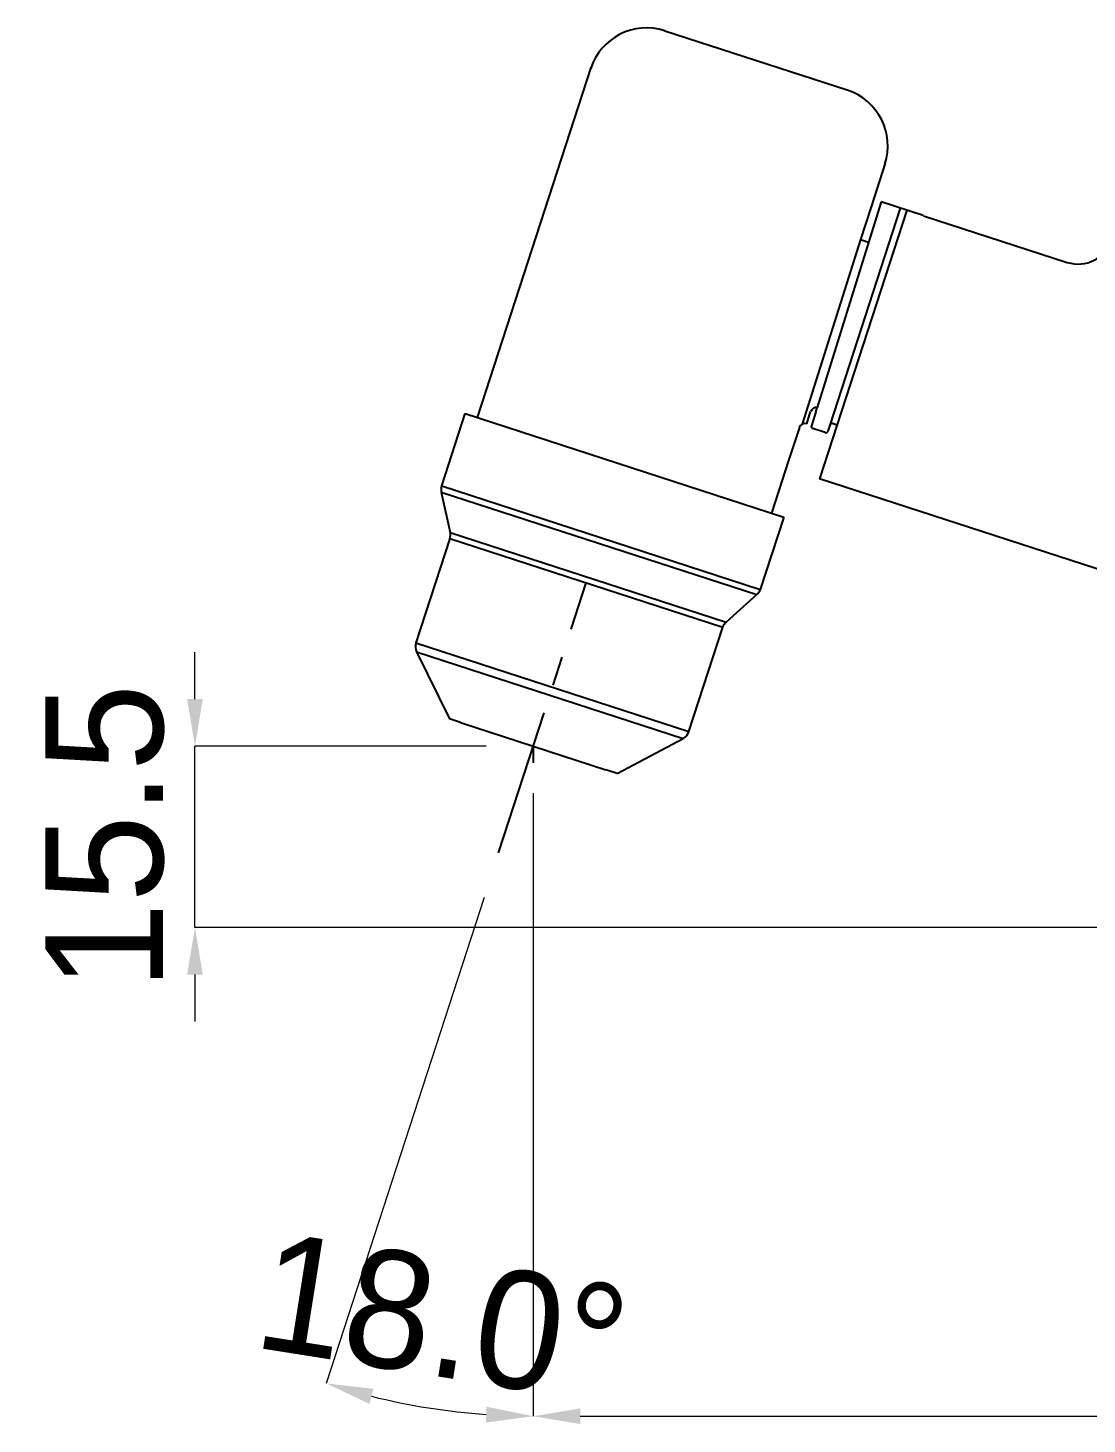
# Model space of a CAD drawing. Extents: x 0 to 790, y 0 to 579.
# Drawn here: x 280.3 to 370.3, y 240.4 to 359.1 of the extents above; entities that cross this region are included whole.
import ezdxf

# ---------------------------------------------------------------- set-up
doc = ezdxf.new("R2010")
doc.units = 0
doc.header["$LTSCALE"] = 10
doc.header["$MEASUREMENT"] = 0
doc.header["$PDMODE"] = 3
doc.header["$PDSIZE"] = -10
doc.linetypes.add('CENTER', pattern=[2, 1.25, -0.25, 0.25, -0.25])
doc.layers.get('0').update_dxf_attribs({"linetype": 'CONTINUOUS'})
doc.layers.get('DEFPOINTS').update_dxf_attribs({"linetype": 'CONTINUOUS'})
doc.layers.add('1', color=7, linetype='CONTINUOUS')
doc.styles.add('Daelim Dimension', font='')
doc.styles.get('Daelim Dimension').set_extended_font_data('나눔고딕')
doc.dimstyles.new('DEFAULT', dxfattribs={"dimscale": 2, "dimtxt": 2, "dimasz": 2, "dimexe": 0, "dimexo": 2, "dimgap": 1, "dimtad": 1, "dimdec": 0, "dimzin": 9, "dimdsep": 46, "dimtxsty": 'Daelim Dimension', "dimcen": 0.5, "dimclrd": 5, "dimclre": 5, "dimclrt": 256, "dimadec": 1, "dimazin": 0, "dimtfac": 1, "dimtdec": 0, "dimtix": 1, "dimtmove": 0, "dimatfit": 3, "dimfxl": 1, "dimtolj": 1, "dimtzin": 1, "dimlwd": 9, "dimlwe": 9, "dimarcsym": 0})

# ---------------------------------------------------------------- blocks, each defined once
blk = doc.blocks.new('*D2')
at = {"color": 5, "lineweight": 9, "ltscale": 0.5, "transparency": 16777216}
for p, q in [((323.24, 294.06), (323.24, 241.09)), ((490.51, 277.64), (490.51, 241.09)), ((327.24, 241.09), (486.51, 241.09))]:
    blk.add_line(p, q, dxfattribs=at)
at = {"color": 5, "ltscale": 0.5, "transparency": 16777216}
for points in [[(327.24, 241.76), (327.24, 240.42), (323.24, 241.09)], [(486.51, 241.76), (486.51, 240.42), (490.51, 241.09)]]:
    blk.add_solid(points, dxfattribs=at)
at = {"layer": 'DEFPOINTS', "color": 0, "ltscale": 0.5, "transparency": 16777216}
for p in [(323.24, 298.06), (490.51, 281.64), (490.51, 241.09)]:
    blk.add_point(p, dxfattribs=at)
at = {"color": 7, "ltscale": 0.5, "transparency": 16777216, "insert": (406.88, 248.53), "char_height": 10, "attachment_point": 5, "style": 'Daelim Dimension'}
blk.add_mtext('\\A1;84~167', dxfattribs=at)
blk = doc.blocks.new('*D3')
at = {"color": 5, "lineweight": 9, "ltscale": 0.5, "transparency": 16777216}
for p, q in [((294.47, 302.06), (294.47, 306.06)), ((319.24, 298.06), (294.47, 298.06)), ((294.47, 282.64), (294.47, 298.06)), ((461.92, 282.64), (294.47, 282.64)), ((294.47, 278.64), (294.47, 274.64))]:
    blk.add_line(p, q, dxfattribs=at)
at = {"color": 5, "ltscale": 0.5, "transparency": 16777216}
for points in [[(293.8, 302.06), (295.13, 302.06), (294.47, 298.06)], [(293.8, 278.64), (295.13, 278.64), (294.47, 282.64)]]:
    blk.add_solid(points, dxfattribs=at)
at = {"layer": 'DEFPOINTS', "color": 0, "ltscale": 0.5, "transparency": 16777216}
for p in [(294.47, 298.06), (323.24, 298.06), (465.92, 282.64)]:
    blk.add_point(p, dxfattribs=at)
at = {"color": 7, "ltscale": 0.5, "transparency": 16777216, "insert": (286.82, 290.35), "char_height": 10, "attachment_point": 5, "rotation": 90, "style": 'Daelim Dimension'}
blk.add_mtext('\\A1;15.5', dxfattribs=at)
blk = doc.blocks.new('*D4')
at = {"color": 5, "lineweight": 9, "ltscale": 0.5, "transparency": 16777216}
for p, q in [((323.24, 292.63), (323.24, 241.09)), ((319.06, 285.19), (305.64, 243.88))]:
    blk.add_line(p, q, dxfattribs=at)
blk.add_arc((323.24, 298.06), 56.96, 256.0241, 265.9759, dxfattribs=at)
at = {"color": 5, "ltscale": 0.5, "transparency": 16777216}
for points in [[(309.3, 242.14), (309.66, 243.42), (305.64, 243.88)], [(319.26, 241.9), (319.22, 240.56), (323.24, 241.09)]]:
    blk.add_solid(points, dxfattribs=at)
at = {"layer": 'DEFPOINTS', "color": 0, "ltscale": 0.5, "transparency": 16777216}
for p in [(327.75, 311.93), (323.24, 298.06), (323.24, 296.63), (320.29, 288.99), (311.4, 242.34)]:
    blk.add_point(p, dxfattribs=at)
at = {"color": 7, "ltscale": 0.5, "transparency": 16777216, "insert": (315.53, 249.4), "char_height": 10, "attachment_point": 5, "rotation": 351, "style": 'Daelim Dimension'}
blk.add_mtext('\\A1;18.0°', dxfattribs=at)

msp = doc.modelspace()

# ---------------------------------------------------------------- linework, layer by layer
at = {"color": 7, "linetype": 'Continuous', "lineweight": 25}
for p, q in [((334.43, 358.87), (349.93, 353.84)), ((318.49, 325.99), (328.16, 355.76)), ((353.17, 347.63), (351.97, 343.92)), ((352.83, 344.32), (347.39, 326.84)), ((356.4, 343.17), (352.83, 344.32)), ((355, 343.62), (347.59, 320.79)), ((351.97, 343.92), (351.06, 341.12)), ((356.43, 343.15), (368.65, 339.18)), ((346.5, 325.46), (346.83, 326.51)), ((315.45, 320.18), (317.44, 326.33)), ((317.44, 326.33), (344.55, 317.52)), ((345.87, 325.14), (344.95, 322.33)), ((344.95, 322.33), (343.5, 317.86)), ((372.13, 312.82), (347.59, 320.79)), ((315.42, 319.66), (316.17, 316.23)), ((344.55, 317.52), (342.55, 311.38)), ((316.15, 315.7), (313.26, 306.83)), ((342.26, 310.94), (339.64, 308.6)), ((336.47, 299.29), (339.35, 308.16)), ((313.26, 306.83), (313.26, 306.83)), ((313.31, 306.08), (316.11, 300.37)), ((313.31, 306.08), (313.31, 306.08)), ((317.06, 300.06), (316.11, 300.37)), ((317.06, 300.06), (329.42, 296.05)), ((330.37, 295.74), (335.98, 298.71)), ((330.37, 295.74), (329.42, 296.05))]:
    msp.add_line(p, q, dxfattribs=at)
at = {"ltscale": 0.5}
for p, q in [((348.48, 325.36), (354.47, 343.79)), ((351.06, 341.12), (346.11, 325.43)), ((351.06, 341.12), (351.76, 340.9)), ((348.74, 325.49), (349.08, 325.38)), ((315.42, 319.66), (342.26, 310.94)), ((315.45, 320.18), (342.55, 311.38)), ((316.17, 316.23), (339.64, 308.6)), ((316.15, 315.7), (339.35, 308.16)), ((313.26, 306.83), (336.47, 299.29)), ((313.31, 306.08), (335.98, 298.71)), ((323.24, 298.06), (323.24, 296.63))]:
    msp.add_line(p, q, dxfattribs=at)
at = {"ltscale": 0.4}
for p, q in [((347.27, 326.47), (346.89, 325.3)), ((347.27, 326.47), (347.39, 326.84)), ((348.31, 324.84), (348.48, 325.36)), ((348.06, 324.71), (347.02, 325.05))]:
    msp.add_line(p, q, dxfattribs=at)
at = {"color": 7, "linetype": 'Continuous', "lineweight": 25}
for centre, radius, start, end in [((332.88, 354.12), 5, 72, 162), ((348.39, 349.08), 5, 342, 72), ((369.58, 342.04), 3, 252, 342), ((347.31, 326.35), 0.5, 80.9617, 162), ((346.34, 324.98), 0.5, 72, 162), ((316.4, 319.87), 1, 162, 192.3483), ((315.19, 316.01), 1, 342, 12.3483), ((341.6, 311.69), 1, 311.6517, 342), ((340.3, 307.86), 1, 131.6517, 162), ((314.21, 306.52), 1, 162, 206.0638), ((335.52, 299.6), 1, 297.9362, 342)]:
    msp.add_arc(centre, radius, start, end, dxfattribs=at)
at = {"ltscale": 0.4}
for centre, start, end in [((347.08, 325.24), 162, 252), ((348.68, 325.3), 72, 162), ((348.12, 324.9), 252, 342)]:
    msp.add_arc(centre, 0.2, start, end, dxfattribs=at)
at = {"layer": '1', "color": 1, "linetype": 'CENTER'}
msp.add_line((320.29, 288.99), (327.75, 311.93), dxfattribs=at)

# ---------------------------------------------------------------- dimensions: what is measured, and where the dimension line sits
at = {"color": 5, "ltscale": 0.5}
dim = msp.add_angular_dim_2l(base=(311.4, 242.34), line1=((320.29, 288.99), (327.75, 311.93)), line2=((323.24, 298.06), (323.24, 296.63)), dimstyle='DEFAULT', override={"dimtxt": 5, "dimclrd": 5, "dimclre": 5, "dimclrt": 7}, dxfattribs=at)
dim.commit()
dim.dimension.update_dxf_attribs({"geometry": '*D4', "text_midpoint": (315.53, 249.4)})
dim = msp.add_linear_dim(base=(294.47, 298.06), p1=(465.92, 282.64), p2=(323.24, 298.06), angle=90, text='15.5', dimstyle='DEFAULT', override={"dimtxt": 5, "dimclrd": 5, "dimclre": 5, "dimclrt": 7}, dxfattribs=at)
dim.commit()
dim.dimension.update_dxf_attribs({"geometry": '*D3', "text_midpoint": (286.82, 290.35)})
dim = msp.add_linear_dim(base=(490.51, 241.09), p1=(323.24, 298.06), p2=(490.51, 281.64), text='84~167', dimstyle='DEFAULT', override={"dimtxt": 5, "dimclrd": 5, "dimclre": 5, "dimclrt": 7}, dxfattribs=at)
dim.commit()
dim.dimension.update_dxf_attribs({"geometry": '*D2', "text_midpoint": (406.88, 248.53)})

doc.saveas('drawing.dxf')
